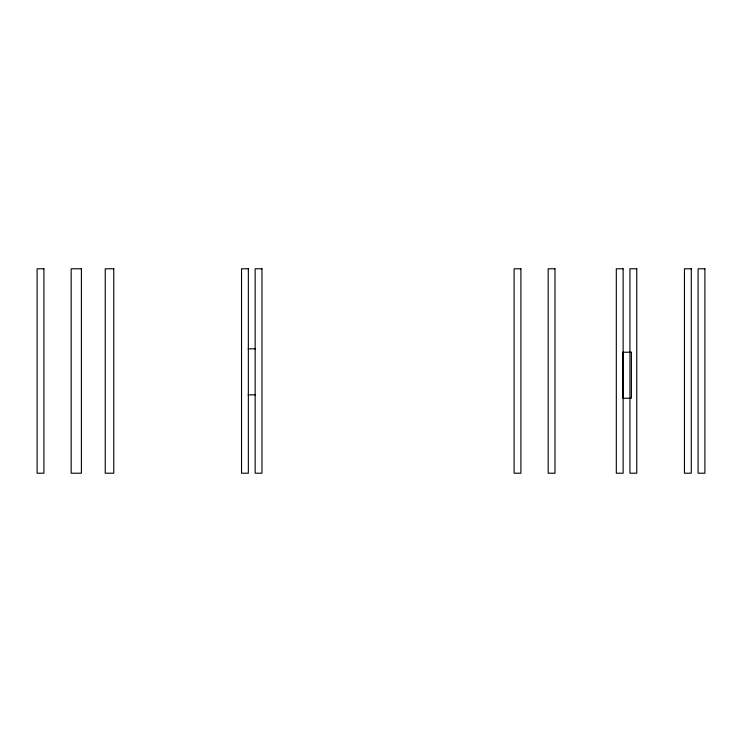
<?xml version="1.0" encoding="UTF-8"?>
<svg xmlns="http://www.w3.org/2000/svg" width="742" height="742" viewBox="0 0 742 742"><rect width="100%" height="100%" fill="white"/><g stroke="black" fill="none" stroke-linecap="round" stroke-linejoin="round"><path stroke-width="1.11" d="M248.106 348.823L255.554 348.823M248.106 394.846L255.554 394.846M43.917 268.79L37.1 268.79L37.1 473.21L43.917 473.21L43.917 268.79M81.397 268.79L71.167 268.79L71.167 473.21L81.397 473.21L81.397 268.79M113.758 268.79L105.243 268.79L105.243 473.21L113.758 473.21L113.758 268.79M248.347 268.79L241.53 268.79L241.53 473.21L248.347 473.21L248.347 268.79M261.972 268.79L255.155 268.79L255.155 473.21L261.972 473.21L261.972 268.79M520.912 268.79L514.104 268.79L514.104 473.21L520.912 473.21L520.912 268.79M554.988 268.79L548.171 268.79L548.171 473.21L554.988 473.21L554.988 268.79M623.132 268.79L616.314 268.79L616.314 473.21L623.132 473.21L623.132 268.79M636.757 268.79L629.939 268.79L629.939 473.21L636.757 473.21L636.757 268.79M691.275 268.79L684.458 268.79L684.458 473.21L691.275 473.21L691.275 268.79M704.9 268.79L698.083 268.79L698.083 473.21L704.9 473.21L704.9 268.79M631.405 352.227L622.89 352.227L622.89 398.259L631.405 398.259L631.405 352.227"/></g></svg>
